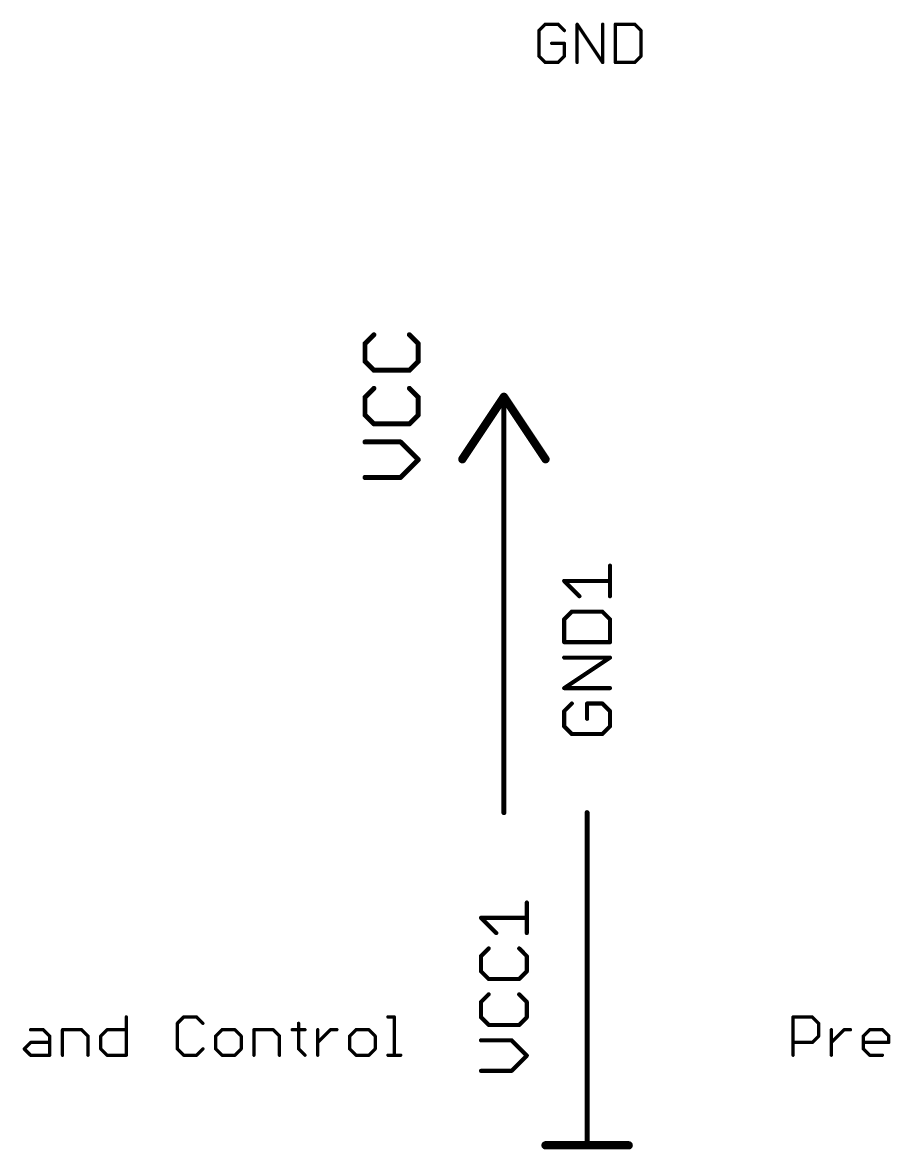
# Model space of a CAD drawing. Extents: x -72 to 265, y -97 to 216.
# Drawn here: x 145.32 to 171.83, y 22.73 to 57.15 of the extents above; entities that cross this region are included whole.
import ezdxf

# ---------------------------------------------------------------- set-up
doc = ezdxf.new("R2010")
doc.units = 0
for name, color, linetype in [('91', 94, 'CONTINUOUS'), ('94', 14, 'CONTINUOUS'), ('95', 251, 'CONTINUOUS'), ('96', 251, 'CONTINUOUS')]:
    doc.layers.add(name, color=color, linetype=linetype)

msp = doc.modelspace()

# ---------------------------------------------------------------- linework, layer by layer
at = {"layer": '91', "const_width": 0.1524}
for points in [[(160.02, 38.1), (160.02, 43.18)], [(162.56, 27.94), (162.56, 25.4)]]:
    msp.add_lwpolyline(points, dxfattribs=at)
at = {"layer": '91', "const_width": 0.0762}
for points in [[(160.0581, 43.18, 1), (159.9819, 43.18)], [(159.9819, 38.1, 1), (160.0581, 38.1)], [(162.5981, 27.94, 1), (162.5219, 27.94)], [(162.5219, 25.4, 1), (162.5981, 25.4)]]:
    msp.add_lwpolyline(points, format="xyb", dxfattribs=at)
at = {"layer": '94'}
for points, const_width in [([(160.02, 45.72), (158.75, 43.815)], 0.254), ([(161.29, 43.815), (160.02, 45.72)], 0.254), ([(160.02, 43.18), (160.02, 45.72)], 0.1524), ([(160.02, 38.1), (160.02, 33.02)], 0.1524), ([(162.56, 27.94), (162.56, 33.02)], 0.1524), ([(162.56, 25.4), (162.56, 22.86)], 0.1524), ([(161.29, 22.86), (163.83, 22.86)], 0.254)]:
    msp.add_lwpolyline(points, dxfattribs=dict(at, const_width=const_width))
for points, const_width in [([(160.0728, 45.7552, 1), (159.9672, 45.6848)], 0.127), ([(160.0728, 45.6848, 1), (159.9672, 45.7552)], 0.127), ([(160.0581, 45.72, 1), (159.9819, 45.72)], 0.0762), ([(158.6972, 43.8502, 1), (158.8028, 43.7798)], 0.127), ([(161.2372, 43.7798, 1), (161.3428, 43.8502)], 0.127), ([(159.9819, 43.18, 1), (160.0581, 43.18)], 0.0762), ([(160.0581, 38.1, 1), (159.9819, 38.1)], 0.0762), ([(159.9819, 33.02, 1), (160.0581, 33.02)], 0.0762), ([(162.5981, 33.02, 1), (162.5219, 33.02)], 0.0762), ([(162.5219, 27.94, 1), (162.5981, 27.94)], 0.0762), ([(162.5981, 25.4, 1), (162.5219, 25.4)], 0.0762), ([(161.29, 22.9235, 1), (161.29, 22.7965)], 0.127), ([(162.5219, 22.86, 1), (162.5981, 22.86)], 0.0762), ([(163.83, 22.7965, 1), (163.83, 22.9235)], 0.127)]:
    msp.add_lwpolyline(points, format="xyb", dxfattribs=dict(at, const_width=const_width))
at = {"layer": '95'}
for points, const_width in [([(163.2585, 39.6301), (163.2585, 40.5623)], 0.127), ([(162.3264, 39.6301), (161.8603, 40.0962)], 0.127), ([(161.8603, 40.0962), (163.2585, 40.0962)], 0.127), ([(162.0933, 39.159), (161.8603, 38.926)], 0.127), ([(161.8603, 38.926), (161.8603, 38.2269)], 0.127), ([(163.0255, 39.159), (162.0933, 39.159)], 0.127), ([(163.2585, 38.926), (163.0255, 39.159)], 0.127), ([(163.2585, 38.2269), (163.2585, 38.926)], 0.127), ([(161.8603, 38.2269), (163.2585, 38.2269)], 0.127), ([(161.8603, 36.8236), (163.2585, 37.7557)], 0.127), ([(163.2585, 37.7557), (161.8603, 37.7557)], 0.127), ([(163.2585, 36.8236), (161.8603, 36.8236)], 0.127), ([(162.0933, 36.3524), (161.8603, 36.1194)], 0.127), ([(161.8603, 36.1194), (161.8603, 35.6533)], 0.127), ([(163.0255, 36.3524), (162.5594, 36.3524)], 0.127), ([(162.5594, 36.3524), (162.5594, 35.8864)], 0.127), ([(163.2585, 36.1194), (163.0255, 36.3524)], 0.127), ([(163.2585, 35.6533), (163.2585, 36.1194)], 0.127), ([(161.8603, 35.6533), (162.0933, 35.4203)], 0.127), ([(162.0933, 35.4203), (163.0255, 35.4203)], 0.127), ([(163.0255, 35.4203), (163.2585, 35.6533)], 0.127), ([(160.7185, 29.3434), (160.7185, 30.2755)], 0.127), ([(159.7864, 29.3434), (159.3203, 29.8095)], 0.127), ([(159.3203, 29.8095), (160.7185, 29.8095)], 0.127), ([(159.5533, 28.8723), (159.3203, 28.6392)], 0.127), ([(160.7185, 28.6392), (160.4855, 28.8723)], 0.127), ([(159.3203, 28.6392), (159.3203, 28.1732)], 0.127), ([(160.7185, 28.1732), (160.7185, 28.6392)], 0.127), ([(159.3203, 28.1732), (159.5533, 27.9401)], 0.127), ([(160.4855, 27.9401), (160.7185, 28.1732)], 0.127), ([(159.5533, 27.9401), (160.4855, 27.9401)], 0.127), ([(159.5533, 27.469), (159.3203, 27.236)], 0.127), ([(159.3203, 27.236), (159.3203, 26.7699)], 0.127), ([(160.7185, 27.236), (160.4855, 27.469)], 0.127), ([(160.7185, 26.7699), (160.7185, 27.236)], 0.127), ([(148.4866, 26.7802), (148.4866, 25.6108)], 0.1016), ([(150.2407, 26.7802), (150.0458, 26.5853)], 0.1016), ([(150.0458, 26.5853), (150.0458, 25.8057)], 0.1016), ([(150.6305, 26.7802), (150.2407, 26.7802)], 0.1016), ([(150.8254, 26.5853), (150.6305, 26.7802)], 0.1016), ([(153.7489, 26.5853), (153.7489, 25.8057)], 0.1016), ([(156.4775, 26.7802), (156.6724, 26.7802)], 0.1016), ([(156.6724, 26.7802), (156.6724, 25.6108)], 0.1016), ([(159.3203, 26.7699), (159.5533, 26.5369)], 0.127), ([(159.5533, 26.5369), (160.4855, 26.5369)], 0.127), ([(160.4855, 26.5369), (160.7185, 26.7699)], 0.127), ([(168.8508, 25.6108), (168.8508, 26.7802)], 0.1016), ([(168.8508, 26.7802), (169.4355, 26.7802)], 0.1016), ([(169.4355, 26.7802), (169.6304, 26.5853)], 0.1016), ([(169.6304, 26.5853), (169.6304, 26.1955)], 0.1016), ([(145.5632, 26.3904), (145.953, 26.3904)], 0.1016), ([(145.953, 26.3904), (146.1479, 26.1955)], 0.1016), ([(146.1479, 26.1955), (146.1479, 25.6108)], 0.1016), ([(146.5377, 25.6108), (146.5377, 26.3904)], 0.1016), ([(146.5377, 26.3904), (147.1224, 26.3904)], 0.1016), ([(147.1224, 26.3904), (147.3173, 26.1955)], 0.1016), ([(147.3173, 26.1955), (147.3173, 25.6108)], 0.1016), ([(147.7071, 26.1955), (147.9019, 26.3904)], 0.1016), ([(147.7071, 25.8057), (147.7071, 26.1955)], 0.1016), ([(147.9019, 26.3904), (148.4866, 26.3904)], 0.1016), ([(151.4101, 26.3904), (151.2152, 26.1955)], 0.1016), ([(151.2152, 26.1955), (151.2152, 25.8057)], 0.1016), ([(151.7999, 26.3904), (151.4101, 26.3904)], 0.1016), ([(151.9948, 26.1955), (151.7999, 26.3904)], 0.1016), ([(151.9948, 25.8057), (151.9948, 26.1955)], 0.1016), ([(152.3846, 25.6108), (152.3846, 26.3904)], 0.1016), ([(152.3846, 26.3904), (152.9693, 26.3904)], 0.1016), ([(152.9693, 26.3904), (153.1642, 26.1955)], 0.1016), ([(153.1642, 26.1955), (153.1642, 25.6108)], 0.1016), ([(153.554, 26.3904), (153.9438, 26.3904)], 0.1016), ([(154.3336, 25.6108), (154.3336, 26.3904)], 0.1016), ([(154.3336, 26.0006), (154.7234, 26.3904)], 0.1016), ([(154.7234, 26.3904), (154.9183, 26.3904)], 0.1016), ([(155.503, 26.3904), (155.3081, 26.1955)], 0.1016), ([(155.3081, 26.1955), (155.3081, 25.8057)], 0.1016), ([(155.8928, 26.3904), (155.503, 26.3904)], 0.1016), ([(156.0877, 26.1955), (155.8928, 26.3904)], 0.1016), ([(156.0877, 25.8057), (156.0877, 26.1955)], 0.1016), ([(169.6304, 26.1955), (169.4355, 26.0006)], 0.1016), ([(170.0202, 25.6108), (170.0202, 26.3904)], 0.1016), ([(170.0202, 26.0006), (170.41, 26.3904)], 0.1016), ([(170.41, 26.3904), (170.6049, 26.3904)], 0.1016), ([(170.9947, 26.1955), (171.1896, 26.3904)], 0.1016), ([(170.9947, 25.8057), (170.9947, 26.1955)], 0.1016), ([(171.1896, 26.3904), (171.5794, 26.3904)], 0.1016), ([(171.5794, 26.3904), (171.7743, 26.1955)], 0.1016), ([(171.7743, 26.1955), (171.7743, 26.0006)], 0.1016), ([(145.3683, 25.8057), (145.5632, 26.0006)], 0.1016), ([(145.5632, 25.6108), (145.3683, 25.8057)], 0.1016), ([(145.5632, 26.0006), (146.1479, 26.0006)], 0.1016), ([(147.9019, 25.6108), (147.7071, 25.8057)], 0.1016), ([(150.0458, 25.8057), (150.2407, 25.6108)], 0.1016), ([(150.6305, 25.6108), (150.8254, 25.8057)], 0.1016), ([(151.2152, 25.8057), (151.4101, 25.6108)], 0.1016), ([(151.7999, 25.6108), (151.9948, 25.8057)], 0.1016), ([(153.7489, 25.8057), (153.9438, 25.6108)], 0.1016), ([(155.3081, 25.8057), (155.503, 25.6108)], 0.1016), ([(155.8928, 25.6108), (156.0877, 25.8057)], 0.1016), ([(160.2524, 26.0657), (159.3203, 26.0657)], 0.127), ([(160.7185, 25.5996), (160.2524, 26.0657)], 0.127), ([(169.4355, 26.0006), (168.8508, 26.0006)], 0.1016), ([(171.7743, 26.0006), (170.9947, 26.0006)], 0.1016), ([(171.1896, 25.6108), (170.9947, 25.8057)], 0.1016), ([(146.1479, 25.6108), (145.5632, 25.6108)], 0.1016), ([(148.4866, 25.6108), (147.9019, 25.6108)], 0.1016), ([(150.2407, 25.6108), (150.6305, 25.6108)], 0.1016), ([(151.4101, 25.6108), (151.7999, 25.6108)], 0.1016), ([(155.503, 25.6108), (155.8928, 25.6108)], 0.1016), ([(156.4775, 25.6108), (156.8673, 25.6108)], 0.1016), ([(160.2524, 25.1336), (160.7185, 25.5996)], 0.127), ([(171.5794, 25.6108), (171.1896, 25.6108)], 0.1016), ([(159.3203, 25.1336), (160.2524, 25.1336)], 0.127)]:
    msp.add_lwpolyline(points, dxfattribs=dict(at, const_width=const_width))
for points, const_width in [([(163.2902, 40.5623, 1), (163.2268, 40.5623)], 0.0635), ([(161.8603, 40.1279, 1), (161.8603, 40.0644)], 0.0635), ([(161.8828, 40.1186, 1), (161.8379, 40.0737)], 0.0635), ([(163.2585, 40.0644, 1), (163.2585, 40.1279)], 0.0635), ([(162.3039, 39.6077, 1), (162.3488, 39.6526)], 0.0635), ([(163.2268, 39.6301, 1), (163.2902, 39.6301)], 0.0635), ([(161.8921, 38.926, 1), (161.8286, 38.926)], 0.0635), ([(161.8379, 38.9484, 1), (161.8828, 38.9035)], 0.0635), ([(162.0933, 39.1907, 1), (162.0933, 39.1272)], 0.0635), ([(162.1158, 39.1365, 1), (162.0709, 39.1814)], 0.0635), ([(163.0479, 39.1814, 1), (163.003, 39.1365)], 0.0635), ([(163.0255, 39.1272, 1), (163.0255, 39.1907)], 0.0635), ([(163.2902, 38.926, 1), (163.2268, 38.926)], 0.0635), ([(163.236, 38.9035, 1), (163.281, 38.9484)], 0.0635), ([(161.8603, 38.2586, 1), (161.8603, 38.1951)], 0.0635), ([(161.8286, 38.2269, 1), (161.8921, 38.2269)], 0.0635), ([(163.2268, 38.2269, 1), (163.2902, 38.2269)], 0.0635), ([(163.2585, 38.1951, 1), (163.2585, 38.2586)], 0.0635), ([(161.8603, 37.7875, 1), (161.8603, 37.724)], 0.0635), ([(163.2761, 37.7293, 1), (163.2409, 37.7821)], 0.0635), ([(163.2585, 37.724, 1), (163.2585, 37.7875)], 0.0635), ([(161.8603, 36.8553, 1), (161.8603, 36.7918)], 0.0635), ([(161.8427, 36.85, 1), (161.8779, 36.7972)], 0.0635), ([(163.2585, 36.7918, 1), (163.2585, 36.8553)], 0.0635), ([(161.8921, 36.1194, 1), (161.8286, 36.1194)], 0.0635), ([(161.8379, 36.1418, 1), (161.8828, 36.0969)], 0.0635), ([(162.1158, 36.33, 1), (162.0709, 36.3749)], 0.0635), ([(162.5594, 36.3842, 1), (162.5594, 36.3207)], 0.0635), ([(162.5912, 36.3524, 1), (162.5277, 36.3524)], 0.0635), ([(163.0479, 36.3749, 1), (163.003, 36.33)], 0.0635), ([(163.0255, 36.3207, 1), (163.0255, 36.3842)], 0.0635), ([(163.2902, 36.1194, 1), (163.2268, 36.1194)], 0.0635), ([(163.236, 36.0969, 1), (163.281, 36.1418)], 0.0635), ([(162.5277, 35.8864, 1), (162.5912, 35.8864)], 0.0635), ([(161.8828, 35.6758, 1), (161.8379, 35.6309)], 0.0635), ([(161.8286, 35.6533, 1), (161.8921, 35.6533)], 0.0635), ([(162.0933, 35.4521, 1), (162.0933, 35.3886)], 0.0635), ([(162.0709, 35.3978, 1), (162.1158, 35.4428)], 0.0635), ([(163.003, 35.4428, 1), (163.0479, 35.3978)], 0.0635), ([(163.0255, 35.3886, 1), (163.0255, 35.4521)], 0.0635), ([(163.2268, 35.6533, 1), (163.2902, 35.6533)], 0.0635), ([(163.281, 35.6309, 1), (163.236, 35.6758)], 0.0635), ([(160.7502, 30.2755, 1), (160.6868, 30.2755)], 0.0635), ([(159.3203, 29.8412, 1), (159.3203, 29.7777)], 0.0635), ([(159.3428, 29.8319, 1), (159.2979, 29.787)], 0.0635), ([(160.7185, 29.7777, 1), (160.7185, 29.8412)], 0.0635), ([(159.7639, 29.321, 1), (159.8088, 29.3659)], 0.0635), ([(160.6868, 29.3434, 1), (160.7502, 29.3434)], 0.0635), ([(159.5758, 28.8498, 1), (159.5309, 28.8947)], 0.0635), ([(160.5079, 28.8947, 1), (160.463, 28.8498)], 0.0635), ([(159.3521, 28.6392, 1), (159.2886, 28.6392)], 0.0635), ([(159.2979, 28.6617, 1), (159.3428, 28.6168)], 0.0635), ([(160.7502, 28.6392, 1), (160.6868, 28.6392)], 0.0635), ([(160.696, 28.6168, 1), (160.741, 28.6617)], 0.0635), ([(159.3428, 28.1956, 1), (159.2979, 28.1507)], 0.0635), ([(160.741, 28.1507, 1), (160.696, 28.1956)], 0.0635), ([(159.2886, 28.1732, 1), (159.3521, 28.1732)], 0.0635), ([(159.5533, 27.9719, 1), (159.5533, 27.9084)], 0.0635), ([(159.5309, 27.9177, 1), (159.5758, 27.9626)], 0.0635), ([(160.463, 27.9626, 1), (160.5079, 27.9177)], 0.0635), ([(160.4855, 27.9084, 1), (160.4855, 27.9719)], 0.0635), ([(160.6868, 28.1732, 1), (160.7502, 28.1732)], 0.0635), ([(159.3521, 27.236, 1), (159.2886, 27.236)], 0.0635), ([(159.2979, 27.2584, 1), (159.3428, 27.2135)], 0.0635), ([(159.5758, 27.4465, 1), (159.5309, 27.4914)], 0.0635), ([(160.5079, 27.4914, 1), (160.463, 27.4465)], 0.0635), ([(160.7502, 27.236, 1), (160.6868, 27.236)], 0.0635), ([(160.696, 27.2135, 1), (160.741, 27.2584)], 0.0635), ([(148.512, 26.7802, 1), (148.4613, 26.7802)], 0.0508), ([(150.0712, 26.5853, 1), (150.0204, 26.5853)], 0.0508), ([(150.0279, 26.6033, 1), (150.0638, 26.5673)], 0.0508), ([(150.2407, 26.8056, 1), (150.2407, 26.7548)], 0.0508), ([(150.2587, 26.7622, 1), (150.2228, 26.7982)], 0.0508), ([(150.6485, 26.7982, 1), (150.6126, 26.7622)], 0.0508), ([(150.6305, 26.7548, 1), (150.6305, 26.8056)], 0.0508), ([(150.8075, 26.5673, 1), (150.8434, 26.6033)], 0.0508), ([(153.7743, 26.5853, 1), (153.7235, 26.5853)], 0.0508), ([(156.4775, 26.8056, 1), (156.4775, 26.7548)], 0.0508), ([(156.6978, 26.7802, 1), (156.647, 26.7802)], 0.0508), ([(156.6724, 26.7548, 1), (156.6724, 26.8056)], 0.0508), ([(159.3428, 26.7923, 1), (159.2979, 26.7474)], 0.0635), ([(159.2886, 26.7699, 1), (159.3521, 26.7699)], 0.0635), ([(159.5533, 26.5686, 1), (159.5533, 26.5051)], 0.0635), ([(159.5309, 26.5144, 1), (159.5758, 26.5593)], 0.0635), ([(160.463, 26.5593, 1), (160.5079, 26.5144)], 0.0635), ([(160.4855, 26.5051, 1), (160.4855, 26.5686)], 0.0635), ([(160.6868, 26.7699, 1), (160.7502, 26.7699)], 0.0635), ([(160.741, 26.7474, 1), (160.696, 26.7923)], 0.0635), ([(168.8762, 26.7802, 1), (168.8254, 26.7802)], 0.0508), ([(168.8508, 26.8056, 1), (168.8508, 26.7548)], 0.0508), ([(169.4535, 26.7982, 1), (169.4175, 26.7622)], 0.0508), ([(169.4355, 26.7548, 1), (169.4355, 26.8056)], 0.0508), ([(169.6558, 26.5853, 1), (169.605, 26.5853)], 0.0508), ([(169.6124, 26.5673, 1), (169.6484, 26.6033)], 0.0508), ([(145.5632, 26.4158, 1), (145.5632, 26.365)], 0.0508), ([(145.9709, 26.4084, 1), (145.935, 26.3724)], 0.0508), ([(145.953, 26.365, 1), (145.953, 26.4158)], 0.0508), ([(146.1733, 26.1955, 1), (146.1225, 26.1955)], 0.0508), ([(146.1299, 26.1775, 1), (146.1658, 26.2135)], 0.0508), ([(146.5631, 26.3904, 1), (146.5123, 26.3904)], 0.0508), ([(146.5377, 26.4158, 1), (146.5377, 26.365)], 0.0508), ([(147.1403, 26.4084, 1), (147.1044, 26.3724)], 0.0508), ([(147.1224, 26.365, 1), (147.1224, 26.4158)], 0.0508), ([(147.3427, 26.1955, 1), (147.2919, 26.1955)], 0.0508), ([(147.2993, 26.1775, 1), (147.3352, 26.2135)], 0.0508), ([(147.6891, 26.2135, 1), (147.725, 26.1775)], 0.0508), ([(147.7325, 26.1955, 1), (147.6817, 26.1955)], 0.0508), ([(147.9019, 26.4158, 1), (147.9019, 26.365)], 0.0508), ([(147.9199, 26.3724, 1), (147.884, 26.4084)], 0.0508), ([(148.4866, 26.365, 1), (148.4866, 26.4158)], 0.0508), ([(151.2406, 26.1955, 1), (151.1898, 26.1955)], 0.0508), ([(151.1973, 26.2135, 1), (151.2332, 26.1775)], 0.0508), ([(151.4101, 26.4158, 1), (151.4101, 26.365)], 0.0508), ([(151.4281, 26.3724, 1), (151.3922, 26.4084)], 0.0508), ([(151.8179, 26.4084, 1), (151.782, 26.3724)], 0.0508), ([(151.7999, 26.365, 1), (151.7999, 26.4158)], 0.0508), ([(152.0202, 26.1955, 1), (151.9694, 26.1955)], 0.0508), ([(151.9769, 26.1775, 1), (152.0128, 26.2135)], 0.0508), ([(152.41, 26.3904, 1), (152.3592, 26.3904)], 0.0508), ([(152.3846, 26.4158, 1), (152.3846, 26.365)], 0.0508), ([(152.9873, 26.4084, 1), (152.9514, 26.3724)], 0.0508), ([(152.9693, 26.365, 1), (152.9693, 26.4158)], 0.0508), ([(153.1896, 26.1955, 1), (153.1388, 26.1955)], 0.0508), ([(153.1463, 26.1775, 1), (153.1822, 26.2135)], 0.0508), ([(153.554, 26.4158, 1), (153.554, 26.365)], 0.0508), ([(153.9438, 26.365, 1), (153.9438, 26.4158)], 0.0508), ([(154.359, 26.3904, 1), (154.3082, 26.3904)], 0.0508), ([(154.7234, 26.4158, 1), (154.7234, 26.365)], 0.0508), ([(154.7414, 26.3724, 1), (154.7055, 26.4084)], 0.0508), ([(154.9183, 26.365, 1), (154.9183, 26.4158)], 0.0508), ([(155.3335, 26.1955, 1), (155.2827, 26.1955)], 0.0508), ([(155.2902, 26.2135, 1), (155.3261, 26.1775)], 0.0508), ([(155.503, 26.4158, 1), (155.503, 26.365)], 0.0508), ([(155.521, 26.3724, 1), (155.4851, 26.4084)], 0.0508), ([(155.9108, 26.4084, 1), (155.8749, 26.3724)], 0.0508), ([(155.8928, 26.365, 1), (155.8928, 26.4158)], 0.0508), ([(156.1131, 26.1955, 1), (156.0623, 26.1955)], 0.0508), ([(156.0698, 26.1775, 1), (156.1057, 26.2135)], 0.0508), ([(169.605, 26.1955, 1), (169.6558, 26.1955)], 0.0508), ([(169.6484, 26.1775, 1), (169.6124, 26.2135)], 0.0508), ([(170.0456, 26.3904, 1), (169.9948, 26.3904)], 0.0508), ([(170.41, 26.4158, 1), (170.41, 26.365)], 0.0508), ([(170.428, 26.3724, 1), (170.392, 26.4084)], 0.0508), ([(170.6049, 26.365, 1), (170.6049, 26.4158)], 0.0508), ([(170.9767, 26.2135, 1), (171.0127, 26.1775)], 0.0508), ([(171.0201, 26.1955, 1), (170.9693, 26.1955)], 0.0508), ([(171.1896, 26.4158, 1), (171.1896, 26.365)], 0.0508), ([(171.2076, 26.3724, 1), (171.1716, 26.4084)], 0.0508), ([(171.5974, 26.4084, 1), (171.5614, 26.3724)], 0.0508), ([(171.5794, 26.365, 1), (171.5794, 26.4158)], 0.0508), ([(171.7997, 26.1955, 1), (171.7489, 26.1955)], 0.0508), ([(171.7563, 26.1775, 1), (171.7923, 26.2135)], 0.0508), ([(145.3862, 25.8237, 1), (145.3503, 25.7877)], 0.0508), ([(145.3503, 25.8237, 1), (145.3862, 25.7877)], 0.0508), ([(145.5632, 26.026, 1), (145.5632, 25.9752)], 0.0508), ([(145.5811, 25.9826, 1), (145.5452, 26.0186)], 0.0508), ([(146.1479, 25.9752, 1), (146.1479, 26.026)], 0.0508), ([(147.725, 25.8237, 1), (147.6891, 25.7877)], 0.0508), ([(147.6817, 25.8057, 1), (147.7325, 25.8057)], 0.0508), ([(150.0638, 25.8237, 1), (150.0279, 25.7877)], 0.0508), ([(150.0204, 25.8057, 1), (150.0712, 25.8057)], 0.0508), ([(150.8434, 25.7877, 1), (150.8075, 25.8237)], 0.0508), ([(151.2332, 25.8237, 1), (151.1973, 25.7877)], 0.0508), ([(151.1898, 25.8057, 1), (151.2406, 25.8057)], 0.0508), ([(151.9694, 25.8057, 1), (152.0202, 25.8057)], 0.0508), ([(152.0128, 25.7877, 1), (151.9769, 25.8237)], 0.0508), ([(153.7669, 25.8237, 1), (153.731, 25.7877)], 0.0508), ([(153.7235, 25.8057, 1), (153.7743, 25.8057)], 0.0508), ([(154.3157, 26.0186, 1), (154.3516, 25.9826)], 0.0508), ([(155.3261, 25.8237, 1), (155.2902, 25.7877)], 0.0508), ([(155.2827, 25.8057, 1), (155.3335, 25.8057)], 0.0508), ([(156.0623, 25.8057, 1), (156.1131, 25.8057)], 0.0508), ([(156.1057, 25.7877, 1), (156.0698, 25.8237)], 0.0508), ([(159.3203, 26.0975, 1), (159.3203, 26.034)], 0.0635), ([(160.2749, 26.0882, 1), (160.23, 26.0433)], 0.0635), ([(160.2524, 26.034, 1), (160.2524, 26.0975)], 0.0635), ([(168.8508, 26.026, 1), (168.8508, 25.9752)], 0.0508), ([(169.4175, 26.0186, 1), (169.4535, 25.9826)], 0.0508), ([(169.4355, 25.9752, 1), (169.4355, 26.026)], 0.0508), ([(170.0022, 26.0186, 1), (170.0382, 25.9826)], 0.0508), ([(171.0127, 25.8237, 1), (170.9767, 25.7877)], 0.0508), ([(170.9947, 26.026, 1), (170.9947, 25.9752)], 0.0508), ([(170.9693, 25.8057, 1), (171.0201, 25.8057)], 0.0508), ([(171.7489, 26.0006, 1), (171.7997, 26.0006)], 0.0508), ([(171.7743, 25.9752, 1), (171.7743, 26.026)], 0.0508), ([(145.5632, 25.6362, 1), (145.5632, 25.5854)], 0.0508), ([(145.5452, 25.5928, 1), (145.5811, 25.6288)], 0.0508), ([(146.1225, 25.6108, 1), (146.1733, 25.6108)], 0.0508), ([(146.1479, 25.5854, 1), (146.1479, 25.6362)], 0.0508), ([(146.5123, 25.6108, 1), (146.5631, 25.6108)], 0.0508), ([(147.2919, 25.6108, 1), (147.3427, 25.6108)], 0.0508), ([(147.9019, 25.6362, 1), (147.9019, 25.5854)], 0.0508), ([(147.884, 25.5928, 1), (147.9199, 25.6288)], 0.0508), ([(148.4613, 25.6108, 1), (148.512, 25.6108)], 0.0508), ([(148.4866, 25.5854, 1), (148.4866, 25.6362)], 0.0508), ([(150.2407, 25.6362, 1), (150.2407, 25.5854)], 0.0508), ([(150.2228, 25.5928, 1), (150.2587, 25.6288)], 0.0508), ([(150.6126, 25.6288, 1), (150.6485, 25.5928)], 0.0508), ([(150.6305, 25.5854, 1), (150.6305, 25.6362)], 0.0508), ([(151.4101, 25.6362, 1), (151.4101, 25.5854)], 0.0508), ([(151.3922, 25.5928, 1), (151.4281, 25.6288)], 0.0508), ([(151.782, 25.6288, 1), (151.8179, 25.5928)], 0.0508), ([(151.7999, 25.5854, 1), (151.7999, 25.6362)], 0.0508), ([(152.3592, 25.6108, 1), (152.41, 25.6108)], 0.0508), ([(153.1388, 25.6108, 1), (153.1896, 25.6108)], 0.0508), ([(153.9259, 25.5928, 1), (153.9618, 25.6288)], 0.0508), ([(154.3082, 25.6108, 1), (154.359, 25.6108)], 0.0508), ([(155.503, 25.6362, 1), (155.503, 25.5854)], 0.0508), ([(155.4851, 25.5928, 1), (155.521, 25.6288)], 0.0508), ([(155.8749, 25.6288, 1), (155.9108, 25.5928)], 0.0508), ([(155.8928, 25.5854, 1), (155.8928, 25.6362)], 0.0508), ([(156.4775, 25.6362, 1), (156.4775, 25.5854)], 0.0508), ([(156.647, 25.6108, 1), (156.6978, 25.6108)], 0.0508), ([(156.8673, 25.5854, 1), (156.8673, 25.6362)], 0.0508), ([(160.741, 25.5772, 1), (160.696, 25.6221)], 0.0635), ([(160.696, 25.5772, 1), (160.741, 25.6221)], 0.0635), ([(168.8254, 25.6108, 1), (168.8762, 25.6108)], 0.0508), ([(169.9948, 25.6108, 1), (170.0456, 25.6108)], 0.0508), ([(171.1896, 25.6362, 1), (171.1896, 25.5854)], 0.0508), ([(171.1716, 25.5928, 1), (171.2076, 25.6288)], 0.0508), ([(171.5794, 25.5854, 1), (171.5794, 25.6362)], 0.0508), ([(159.3203, 25.1653, 1), (159.3203, 25.1018)], 0.0635), ([(160.23, 25.156, 1), (160.2749, 25.1111)], 0.0635), ([(160.2524, 25.1018, 1), (160.2524, 25.1653)], 0.0635)]:
    msp.add_lwpolyline(points, format="xyb", dxfattribs=dict(at, const_width=const_width))
at = {"layer": '96'}
for points, const_width in [([(161.2817, 57.1002), (161.0868, 56.9053)], 0.1016), ([(161.6715, 57.1002), (161.2817, 57.1002)], 0.1016), ([(161.8664, 56.9053), (161.6715, 57.1002)], 0.1016), ([(162.2562, 55.9308), (162.2562, 57.1002)], 0.1016), ([(162.2562, 57.1002), (163.0358, 55.9308)], 0.1016), ([(163.0358, 55.9308), (163.0358, 57.1002)], 0.1016), ([(163.4256, 57.1002), (163.4256, 55.9308)], 0.1016), ([(164.0103, 57.1002), (163.4256, 57.1002)], 0.1016), ([(164.2052, 56.9053), (164.0103, 57.1002)], 0.1016), ([(161.0868, 56.9053), (161.0868, 56.1257)], 0.1016), ([(164.2052, 56.1257), (164.2052, 56.9053)], 0.1016), ([(161.8664, 56.5155), (161.4766, 56.5155)], 0.1016), ([(161.8664, 56.1257), (161.8664, 56.5155)], 0.1016), ([(161.0868, 56.1257), (161.2817, 55.9308)], 0.1016), ([(161.6715, 55.9308), (161.8664, 56.1257)], 0.1016), ([(164.0103, 55.9308), (164.2052, 56.1257)], 0.1016), ([(161.2817, 55.9308), (161.6715, 55.9308)], 0.1016), ([(163.4256, 55.9308), (164.0103, 55.9308)], 0.1016), ([(156.048, 47.6152), (155.7768, 47.344)], 0.1524), ([(157.4038, 47.344), (157.1326, 47.6152)], 0.1524), ([(155.7768, 47.344), (155.7768, 46.8017)], 0.1524), ([(157.4038, 46.8017), (157.4038, 47.344)], 0.1524), ([(155.7768, 46.8017), (156.048, 46.5305)], 0.1524), ([(157.1326, 46.5305), (157.4038, 46.8017)], 0.1524), ([(156.048, 46.5305), (157.1326, 46.5305)], 0.1524), ([(156.048, 45.978), (155.7768, 45.7069)], 0.1524), ([(155.7768, 45.7069), (155.7768, 45.1645)], 0.1524), ([(157.4038, 45.7069), (157.1326, 45.978)], 0.1524), ([(157.4038, 45.1645), (157.4038, 45.7069)], 0.1524), ([(155.7768, 45.1645), (156.048, 44.8934)], 0.1524), ([(157.1326, 44.8934), (157.4038, 45.1645)], 0.1524), ([(156.048, 44.8934), (157.1326, 44.8934)], 0.1524), ([(156.8615, 44.3409), (155.7768, 44.3409)], 0.1524), ([(157.4038, 43.7985), (156.8615, 44.3409)], 0.1524), ([(156.8615, 43.2562), (157.4038, 43.7985)], 0.1524), ([(155.7768, 43.2562), (156.8615, 43.2562)], 0.1524)]:
    msp.add_lwpolyline(points, dxfattribs=dict(at, const_width=const_width))
for points, const_width in [([(161.2817, 57.1256, 1), (161.2817, 57.0748)], 0.0508), ([(161.2997, 57.0822, 1), (161.2637, 57.1182)], 0.0508), ([(161.6895, 57.1182, 1), (161.6535, 57.0822)], 0.0508), ([(161.6715, 57.0748, 1), (161.6715, 57.1256)], 0.0508), ([(162.2816, 57.1002, 1), (162.2308, 57.1002)], 0.0508), ([(162.2773, 57.1143, 1), (162.2351, 57.0861)], 0.0508), ([(163.0612, 57.1002, 1), (163.0104, 57.1002)], 0.0508), ([(163.451, 57.1002, 1), (163.4002, 57.1002)], 0.0508), ([(163.4256, 57.1256, 1), (163.4256, 57.0748)], 0.0508), ([(164.0283, 57.1182, 1), (163.9923, 57.0822)], 0.0508), ([(164.0103, 57.0748, 1), (164.0103, 57.1256)], 0.0508), ([(161.0688, 56.9233, 1), (161.1048, 56.8873)], 0.0508), ([(161.1122, 56.9053, 1), (161.0614, 56.9053)], 0.0508), ([(161.8484, 56.8873, 1), (161.8844, 56.9233)], 0.0508), ([(164.2306, 56.9053, 1), (164.1798, 56.9053)], 0.0508), ([(164.1872, 56.8873, 1), (164.2232, 56.9233)], 0.0508), ([(161.4766, 56.5409, 1), (161.4766, 56.4901)], 0.0508), ([(161.8918, 56.5155, 1), (161.841, 56.5155)], 0.0508), ([(161.8664, 56.4901, 1), (161.8664, 56.5409)], 0.0508), ([(161.1048, 56.1437, 1), (161.0688, 56.1077)], 0.0508), ([(161.0614, 56.1257, 1), (161.1122, 56.1257)], 0.0508), ([(161.841, 56.1257, 1), (161.8918, 56.1257)], 0.0508), ([(161.8844, 56.1077, 1), (161.8484, 56.1437)], 0.0508), ([(164.1798, 56.1257, 1), (164.2306, 56.1257)], 0.0508), ([(164.2232, 56.1077, 1), (164.1872, 56.1437)], 0.0508), ([(161.2817, 55.9562, 1), (161.2817, 55.9054)], 0.0508), ([(161.2637, 55.9128, 1), (161.2997, 55.9488)], 0.0508), ([(161.6535, 55.9488, 1), (161.6895, 55.9128)], 0.0508), ([(161.6715, 55.9054, 1), (161.6715, 55.9562)], 0.0508), ([(162.2308, 55.9308, 1), (162.2816, 55.9308)], 0.0508), ([(163.0104, 55.9308, 1), (163.0612, 55.9308)], 0.0508), ([(163.0147, 55.9167, 1), (163.0569, 55.9449)], 0.0508), ([(163.4256, 55.9562, 1), (163.4256, 55.9054)], 0.0508), ([(163.4002, 55.9308, 1), (163.451, 55.9308)], 0.0508), ([(163.9923, 55.9488, 1), (164.0283, 55.9128)], 0.0508), ([(164.0103, 55.9054, 1), (164.0103, 55.9562)], 0.0508), ([(156.0749, 47.5882, 1), (156.021, 47.6421)], 0.0762), ([(157.1596, 47.6421, 1), (157.1057, 47.5882)], 0.0762), ([(155.8149, 47.344, 1), (155.7387, 47.344)], 0.0762), ([(155.7499, 47.3709, 1), (155.8038, 47.3171)], 0.0762), ([(157.4419, 47.344, 1), (157.3657, 47.344)], 0.0762), ([(157.3769, 47.3171, 1), (157.4307, 47.3709)], 0.0762), ([(155.8038, 46.8286, 1), (155.7499, 46.7747)], 0.0762), ([(155.7387, 46.8017, 1), (155.8149, 46.8017)], 0.0762), ([(157.3657, 46.8017, 1), (157.4419, 46.8017)], 0.0762), ([(157.4307, 46.7747, 1), (157.3769, 46.8286)], 0.0762), ([(156.048, 46.5686, 1), (156.048, 46.4924)], 0.0762), ([(156.021, 46.5036, 1), (156.0749, 46.5575)], 0.0762), ([(157.1057, 46.5575, 1), (157.1596, 46.5036)], 0.0762), ([(157.1326, 46.4924, 1), (157.1326, 46.5686)], 0.0762), ([(155.8149, 45.7069, 1), (155.7387, 45.7069)], 0.0762), ([(156.0749, 45.9511, 1), (156.021, 46.005)], 0.0762), ([(157.1596, 46.005, 1), (157.1057, 45.9511)], 0.0762), ([(157.4419, 45.7069, 1), (157.3657, 45.7069)], 0.0762), ([(155.7499, 45.7338, 1), (155.8038, 45.6799)], 0.0762), ([(157.3769, 45.6799, 1), (157.4307, 45.7338)], 0.0762), ([(155.8038, 45.1915, 1), (155.7499, 45.1376)], 0.0762), ([(155.7387, 45.1645, 1), (155.8149, 45.1645)], 0.0762), ([(157.3657, 45.1645, 1), (157.4419, 45.1645)], 0.0762), ([(157.4307, 45.1376, 1), (157.3769, 45.1915)], 0.0762), ([(156.048, 44.9315, 1), (156.048, 44.8553)], 0.0762), ([(156.021, 44.8664, 1), (156.0749, 44.9203)], 0.0762), ([(157.1057, 44.9203, 1), (157.1596, 44.8664)], 0.0762), ([(157.1326, 44.8553, 1), (157.1326, 44.9315)], 0.0762), ([(155.7768, 44.379, 1), (155.7768, 44.3028)], 0.0762), ([(156.8884, 44.3678, 1), (156.8345, 44.3139)], 0.0762), ([(156.8615, 44.3028, 1), (156.8615, 44.379)], 0.0762), ([(157.4307, 43.7716, 1), (157.3769, 43.8255)], 0.0762), ([(157.3769, 43.7716, 1), (157.4307, 43.8255)], 0.0762), ([(155.7768, 43.2943, 1), (155.7768, 43.2181)], 0.0762), ([(156.8345, 43.2831, 1), (156.8884, 43.2293)], 0.0762), ([(156.8615, 43.2181, 1), (156.8615, 43.2943)], 0.0762)]:
    msp.add_lwpolyline(points, format="xyb", dxfattribs=dict(at, const_width=const_width))

doc.saveas('drawing.dxf')
